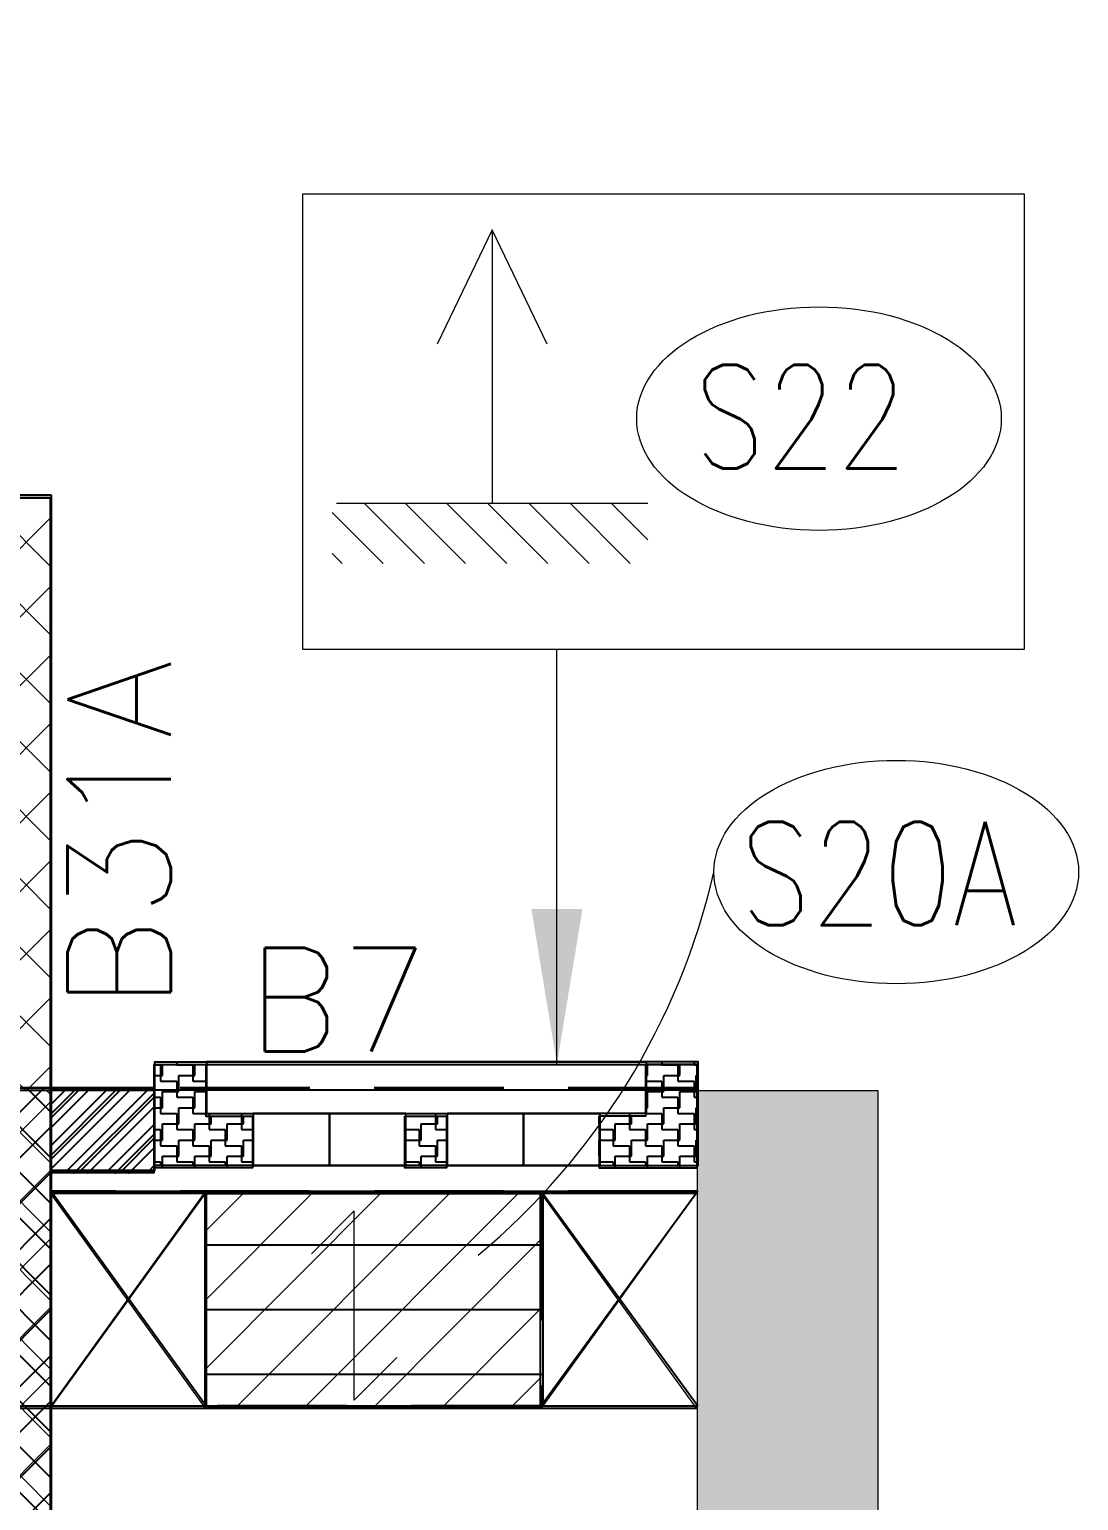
# Model space of a CAD drawing. Header units: millimetres. Extents: x 1181448 to 1317632, y -5734806 to -5633961.
# Drawn here: x 1314809 to 1316837, y -5700498 to -5697655 of the extents above; entities that cross this region are included whole.
import ezdxf

# ---------------------------------------------------------------- set-up
doc = ezdxf.new("R2010")
doc.units = ezdxf.units.MM
doc.header["$LTSCALE"] = 1000
doc.header["$MEASUREMENT"] = 0
for name, pattern in [('3BHK-A$0$AUDIT_D_120904163729-0', [0]), ('AUDIT_D_120904163729-0', [0]), ('HIDDEN', [0.375, 0.25, -0.125]), ('T8(T9 IS SIMILAR) - TYPICAL FLOOR ELEVATION$0$AUDIT_D_120904163729-0', [0]), ('T8(T9 IS SIMILAR) - TYPICAL FLOOR ELEVATION$0$HIDDEN', [0.375, 0.25, -0.125]), ('T8(T9 IS SIMILAR)$0$$0$HIDDEN', [0.375, 0.25, -0.125])]:
    doc.linetypes.add(name, pattern=pattern)
for name, color, linetype in [('100 MM THK. NON-STRUCTURAL WALL', 134, 'Continuous'), ('3BHK-A$0$A-HATCH -160', 251, '3BHK-A$0$AUDIT_D_120904163729-0'), ('3BHK-A$0$CUT-OUT', 49, 'Continuous'), ('3BHK-A$0$ELE 1', 1, 'Continuous'), ('A_dim', 1, 'Continuous'), ('S-BEAM', 20, 'Continuous'), ('SCPL-BEAMS NO.', 7, 'Continuous'), ('T8(T9 IS SIMILAR) - TYPICAL FLOOR ELEVATION$0$A-WALL HATCH', 252, 'T8(T9 IS SIMILAR) - TYPICAL FLOOR ELEVATION$0$AUDIT_D_120904163729-0'), ('T8(T9 IS SIMILAR) - TYPICAL FLOOR ELEVATION$0$A-WALL-FEATURES', 6, 'T8(T9 IS SIMILAR) - TYPICAL FLOOR ELEVATION$0$AUDIT_D_120904163729-0'), ('T8(T9 IS SIMILAR)$0$S-BEAM', 20, 'T8(T9 IS SIMILAR)$0$$0$HIDDEN'), ('TYPICAL FLOOR ARCH', 251, 'AUDIT_D_120904163729-0')]:
    doc.layers.add(name, color=color, linetype=linetype)
for name, color, linetype, lineweight in [('160 THK. STRUCT WALL', 7, 'Continuous', 15), ('200 THK. NON-STRUCT WALL -1', 6, 'Continuous', 15), ('3BHK-A$0$A-WALL- 160', 6, 'Continuous', 30), ('S-CUTOUT', 8, 'Continuous', 15), ('S-HATCH', 8, 'Continuous', 9), ('SCPL_SLAB MARK', 72, 'Continuous', 20), ('T8(T9 IS SIMILAR) - TYPICAL FLOOR ELEVATION$0$ELE-1', 4, 'Continuous', 30)]:
    doc.layers.add(name, color=color, linetype=linetype, lineweight=lineweight)
doc.layers.add('160MM THK.NON-STRUCTURAL WALLS', color=7, linetype='Continuous', true_color=0xea7b62)
doc.layers.add('WALL - 0.20 thk STRUCTURAL', color=7, linetype='Continuous', true_color=0xa60727)
doc.styles.add('SCPL', font='romans.shx')
doc.dimstyles.new('SCPL', dxfattribs={"dimscale": 0, "dimtxt": 300, "dimasz": 300, "dimexe": 100, "dimexo": 200, "dimgap": 150, "dimtad": 0, "dimdec": 0, "dimzin": 1, "dimdsep": 46, "dimtxsty": 'SCPL', "dimcen": 150, "dimclrd": 1, "dimclre": 2, "dimclrt": 5, "dimadec": 3, "dimazin": 0, "dimtfac": 1, "dimtdec": 0, "dimtofl": 0, "dimtmove": 2, "dimatfit": 3, "dimfxl": 0, "dimtolj": 1, "dimtzin": 0, "dimlwd": 15, "dimlwe": 13, "dimarcsym": 0})

# ---------------------------------------------------------------- blocks, each defined once
blk = doc.blocks.new('T8(T9 IS SIMILAR) - TYPICAL FLOOR ELEVATION$0$JG')
at = {"layer": 'T8(T9 IS SIMILAR) - TYPICAL FLOOR ELEVATION$0$A-WALL HATCH', "linetype": 'ByBlock'}
h = blk.add_hatch(dxfattribs=at)
h.set_pattern_fill('ZIGZAG', color=256, scale=250)
h.set_pattern_definition([(0, (0, 0), (31.25, 31.25), [31.25, -31.25]), (90, (31.25, 0), (-31.25, 31.25), [31.25, -31.25])])
h.paths.add_polyline_path([(1133312.256854269, -5722820.520059796), (1133392.470780536, -5722820.520059796), (1133392.470780536, -5722720.520030526), (1133312.256854269, -5722720.520030526)])
edge = h.paths.add_edge_path()
edge.add_line((1133877.164622129, -5722870.529525943), (1133877.164622129, -5722920.529525943))
edge.add_line((1133877.164622129, -5722920.529525943), (1133777.164622129, -5722920.529525943))
edge.add_line((1133777.164622129, -5722920.529525943), (1133777.164622129, -5722870.529525943))
edge.add_line((1133777.164622129, -5722870.529525943), (1133777.164622129, -5722820.529525943))
edge.add_line((1133777.164622129, -5722820.529525943), (1133687.364173081, -5722820.520059796))
edge.add_line((1133687.364173081, -5722820.520059796), (1133687.364182007, -5722720.520053368))
edge.add_line((1133687.364182007, -5722720.520053368), (1133877.164622127, -5722720.553921828))
edge.add_line((1133877.164622127, -5722720.553921828), (1133877.164611416, -5722870.529525943))
edge.add_line((1132827.363817403, -5722870.520059796), (1132827.363817403, -5722920.520059796))
edge.add_line((1132827.363817403, -5722920.520059796), (1132927.363817403, -5722920.520059796))
edge.add_line((1132927.363817403, -5722920.520059796), (1132927.363817403, -5722870.520059796))
edge.add_line((1132927.363817403, -5722870.520059796), (1132927.363817403, -5722820.520059796))
edge.add_line((1132927.363817403, -5722820.520059796), (1133017.363817403, -5722820.520059796))
edge.add_line((1133017.363817403, -5722820.520059796), (1133017.363808478, -5722720.520053368))
edge.add_line((1133017.363808478, -5722720.520053368), (1132827.363817405, -5722720.544455681))
edge.add_line((1132827.363817405, -5722720.544455681), (1132827.363828116, -5722870.520059796))
at = {"layer": 'T8(T9 IS SIMILAR) - TYPICAL FLOOR ELEVATION$0$A-WALL-FEATURES', "color": 3, "elevation": -1.270167410725539}
for points in [[(1132827.363817403, -5722870.520059796), (1132827.363817403, -5722870.520059796), (1132827.363817403, -5722920.520059796), (1132927.363817403, -5722920.520059796), (1132927.363817403, -5722870.520059796), (1132927.363817403, -5722820.520059796), (1133017.363817403, -5722820.520059796), (1133017.363808478, -5722720.520053368), (1132827.363817405, -5722720.544455681), (1132827.363828116, -5722870.520059796)], [(1133877.164622129, -5722870.529525943), (1133877.164622129, -5722870.529525943), (1133877.164622129, -5722920.529525943), (1133777.164622129, -5722920.529525943), (1133777.164622129, -5722870.529525943), (1133777.164622129, -5722820.529525943), (1133687.364173081, -5722820.520059796), (1133687.364182007, -5722720.520053368), (1133877.164622127, -5722720.553921828), (1133877.164611416, -5722870.529525943)]]:
    blk.add_lwpolyline(points, dxfattribs=at)
blk.add_lwpolyline([(1133312.256854269, -5722820.520059796), (1133392.470780536, -5722820.520059796), (1133392.470780536, -5722720.520030526), (1133312.256854269, -5722720.520030526)], close=True, dxfattribs=at)
at = {"layer": 'T8(T9 IS SIMILAR) - TYPICAL FLOOR ELEVATION$0$ELE-1', "color": 5}
for p, q in [((1133017.363808478, -5722720.520053368, -1.270167410725539), (1133312.256854269, -5722720.520053368, -1.270167410725539)), ((1133164.810335836, -5722820.520059796, -1.270167410725539), (1133164.810335836, -5722720.520053368, -1.270167410725539)), ((1133687.364182007, -5722720.520053368, -1.270167410725539), (1133392.470780536, -5722720.520053368, -1.270167410725539)), ((1133539.917476809, -5722820.520059796, -1.270167410725539), (1133539.917476809, -5722720.520053368, -1.270167410725539)), ((1133312.256854269, -5722820.520059796, -1.270167410725539), (1133017.363817403, -5722820.520059796, -1.270167410725539)), ((1133392.470780536, -5722820.520059796, -1.270167410725539), (1133687.364173081, -5722820.520059796, -1.270167410725539)), ((1132927.363790743, -5722920.520059796, -1.270167410725539), (1133777.164622129, -5722920.529525943, -1.270167410725539))]:
    blk.add_line(p, q, dxfattribs=at)
at = {"layer": 'T8(T9 IS SIMILAR) - TYPICAL FLOOR ELEVATION$0$ELE-1', "color": 5, "linetype": 'T8(T9 IS SIMILAR) - TYPICAL FLOOR ELEVATION$0$HIDDEN'}
blk.add_line((1133877.164622129, -5722870.529525943, -1.270167410725539), (1132827.363790743, -5722870.520059796, -1.270167410725539), dxfattribs=at)
blk = doc.blocks.new('GGS')
at = {"layer": '3BHK-A$0$A-HATCH -160', "linetype": 'ByBlock'}
h = blk.add_hatch(dxfattribs=at)
h.set_pattern_fill('ANSI37', color=8, scale=500)
h.set_pattern_definition([(45.00000000000001, (-0.652265147306025, 1286.837772074156), (-44.19417382415921, 44.19417382415922), []), (135, (-0.652265147306025, 1286.837772074156), (-44.19417382415922, -44.19417382415921), [])])
h.paths.add_polyline_path([(-206547920.2437709, -159298581.714834), (-206548120.1413023, -159298581.7020094), (-206548120.1807599, -159299981.5291468), (-206547920.31224, -159299981.5391319)])
h = blk.add_hatch(dxfattribs=at)
h.set_pattern_fill('ANSI32', color=8, scale=150)
h.set_pattern_definition([(45.00000000000001, (-0.652265147306025, 1285.594474900514), (-39.77475644174329, 39.7747564417433), []), (45.00000000000001, (25.8642391031608, 1285.594474900514), (-39.77475644174329, 39.7747564417433), [])])
h.paths.add_polyline_path([(-206547720.2014639, -159298742.9581317), (-206547920.2437709, -159298742.9581317), (-206547920.2437709, -159298582.9581325), (-206547720.2014639, -159298582.9581325)])
at = {"layer": '3BHK-A$0$CUT-OUT'}
h = blk.add_hatch(dxfattribs=at)
h.set_pattern_fill('ANSI31', color=8, scale=1000, angle=135)
h.set_pattern_definition([(180, (23756.70940238424, 9871.170433702879), (-2.131628207280301e-14, -125), [])])
edge = h.paths.add_edge_path()
edge.add_line((-206546970.5307487, -159299196.7197857), (-206546968.2546746, -159298781.7132285))
edge.add_line((-206546968.2546747, -159298781.7132286), (-206547618.9628569, -159298781.7185056))
edge.add_line((-206547618.9628569, -159298781.7185056), (-206547621.2389181, -159299196.7250628))
edge.add_line((-206547621.2389181, -159299196.7250628), (-206546973.5307487, -159299196.7197857))
at = {"layer": '3BHK-A$0$A-WALL- 160', "color": 8, "linetype": 'ByBlock'}
for p, q in [((-206548120.1807599, -159298581.7127698, 0.5138890929442232), (-206547920.168948, -159298581.7148345, 0.5138890929442232)), ((-206547920.3122395, -159299981.5291468, 0.568926159203297), (-206547920.2398947, -159298581.7148347, -0.1253998705272092))]:
    blk.add_line(p, q, dxfattribs=at)
at = {"layer": '3BHK-A$0$A-WALL- 160', "color": 8, "linetype": 'ByBlock', "elevation": -0.1253998705272092}
blk.add_lwpolyline([(-206547920.2437709, -159298581.7148353), (-206547720.2014639, -159298581.7127702), (-206547720.2014639, -159298741.713802), (-206547920.2437709, -159298741.7158671), (-206547920.2437709, -159298741.5532652)], dxfattribs=at)
at = {"layer": '3BHK-A$0$CUT-OUT', "color": 8}
for p, q in [((-206547920.2502311, -159298781.7158175, -0.02619679256167728), (-206547620.6122084, -159299196.7249081, 0.6712581329904879)), ((-206547620.6068757, -159298781.7158671, 0.02775390190748572), (-206547919.8767088, -159299196.7806254)), ((-206546669.9673005, -159298781.7158671), (-206546972.8989671, -159299196.719631, 0.4895635743113104)), ((-206546972.8989003, -159298781.7158671, 0.3588176708921629), (-206546670.2520685, -159299196.7171652, 0.7169338403818851))]:
    blk.add_line(p, q, dxfattribs=at)
at = {"layer": '3BHK-A$0$CUT-OUT', "color": 8, "linetype": 'ByBlock'}
blk.add_line((-206547920.2502311, -159298781.7158671, -0.1254005184673717), (-206546669.9673005, -159298781.7158671), dxfattribs=at)
at = {"layer": '3BHK-A$0$ELE 1', "color": 8, "linetype": 'ByBlock'}
for p, q in [((-206547620.2363683, -159299196.724908, 0.8100609965787186), (-206547620.2363683, -159298781.7158671, 0.8100609965787186)), ((-206546969.8989671, -159298781.7158671, 0.4895635743113104), (-206546969.8989671, -159299196.719631, 0.4895635743113104)), ((-206547920.2716796, -159299196.7273495, 0.656856057660875), (-206546669.9673005, -159299196.7174632, 7.831378301403902e-08))]:
    blk.add_line(p, q, dxfattribs=at)
at = {"layer": 'T8(T9 IS SIMILAR) - TYPICAL FLOOR ELEVATION$0$A-WALL-FEATURES', "color": 8, "linetype": 'ByBlock'}
blk.add_lwpolyline([(-206548119.8767088, -159299196.7806254), (-206547919.8767088, -159299196.7806254), (-206547919.8767088, -159297437.0358031), (-206548119.8767088, -159297437.0358031)], close=True, dxfattribs=at)
at = {"layer": 'T8(T9 IS SIMILAR)$0$S-BEAM', "color": 8}
for p, q in [((-206547920.9486226, -159297435.9101823, 0.07143552091450678), (-206548120.4396444, -159297435.9101823, 0.07143552091455063)), ((-206547920.4378665, -159299196.7392372, -0.1658096150768856), (-206547920.4340731, -159297437.0461071, 0.1405530803731097)), ((-206546670.741807, -159298581.7017041, -0.4731412050120287), (-206547920.4702582, -159298581.705317, -0.5541726260078017)), ((-206546670.7412288, -159298781.7017041, -0.4731412050120287), (-206547922.5610148, -159298781.705323, -0.5543082265322754)), ((-206551420.6439945, -159299196.7374177, -0.4731412050120287), (-206546670.7429771, -159299196.7289389, -0.4731412050120287))]:
    blk.add_line(p, q, dxfattribs=at)
at = {"layer": 'T8(T9 IS SIMILAR)$0$S-BEAM', "color": 8, "elevation": -0.5347804509405862}
blk.add_lwpolyline([(-206547621.388748, -159298781.7044524), (-206546973.6806059, -159298781.7044524), (-206546973.6806059, -159299196.7294796), (-206547621.388748, -159299196.7294796)], close=True, dxfattribs=at)
at = {"layer": 'T8(T9 IS SIMILAR) - TYPICAL FLOOR ELEVATION$0$A-WALL-FEATURES', "color": 8, "linetype": 'ByBlock', "xscale": -1, "rotation": 180}
blk.add_blockref('T8(T9 IS SIMILAR) - TYPICAL FLOOR ELEVATION$0$JG', (-207680547.0804164, -165021452.2911921, 1.304777538436481), dxfattribs=at)
blk = doc.blocks.new('A$C5F94338C')
at = {"layer": 'WALL - 0.20 thk STRUCTURAL'}
h = blk.add_hatch(color=256, dxfattribs=at)
h.dxf.hatch_style = 1
h.paths.add_polyline_path([(42880.10316241859, 17709.71877257898), (42530.05504758237, 17709.71936636046), (42530.04814494727, 8210.000036526471), (42880.09625978349, 8209.99944286421)])
at = {"layer": '160 THK. STRUCT WALL'}
blk.add_lwpolyline([(42880.10316241859, 17709.71877257898), (42530.05504758237, 17709.71936636046), (42530.04814494727, 8210.000036526471), (42880.09625978349, 8209.99944286421)], close=True, dxfattribs=at)
blk = doc.blocks.new('A$C42226032')
at = {"layer": 'SCPL_SLAB MARK'}
h = blk.add_hatch(dxfattribs=at)
h.set_pattern_fill('ANSI31', color=256, scale=0.2, angle=90)
h.set_pattern_definition([(135, (-48.78957498450661, -510.3908649645549), (-0.0176776695296637, -0.0176776695296637), [])])
h.paths.add_polyline_path([(-0.1371932203806165, -0.2348310001494669), (-0.1371932203806165, -0.2863041816063232), (0.1336667771734425, -0.2863041816063232), (0.1336667771734425, -0.2348310001494669)])
for p, q in [((0, 0), (0, -0.2348310001494669)), ((0, -1.99e-13), (-0.047252589632194, -0.0980868399981034)), ((0.047252589632194, -0.0980868399981034), (0, -1.99e-13)), ((0.1336667771734425, -0.2348310001494669), (-0.1336667771734425, -0.2348310001494669))]:
    blk.add_line(p, q, dxfattribs=at)
blk = doc.blocks.new('A$C73fda794')
at = {"layer": '100 MM THK. NON-STRUCTURAL WALL', "linetype": 'ByBlock'}
h = blk.add_hatch(dxfattribs=at)
h.set_pattern_fill('ZIGZAG', color=256, scale=250)
h.set_pattern_definition([(0, (-1203933.583910257, 5765167.225993663), (31.25, 31.25), [31.25, -31.25]), (90, (-1203902.333910257, 5765167.225993663), (-31.25, 31.25), [31.25, -31.25])])
h.paths.add_polyline_path([(22863.62890255451, 11006.92828449607), (22943.84282884002, 11006.92828449607), (22943.84282884002, 10906.92825523019), (22863.62890255451, 10906.92825523019)])
edge = h.paths.add_edge_path()
edge.add_line((23428.53667041659, 11056.93775063753), (23428.53667041659, 11106.93775063753))
edge.add_line((23428.53667041659, 11106.93775063753), (23328.53667041659, 11106.93775063753))
edge.add_line((23328.53667041659, 11106.93775063753), (23328.53667041659, 11056.93775063753))
edge.add_line((23328.53667041659, 11056.93775063753), (23328.53667041659, 11006.93775063753))
edge.add_line((23328.53667041659, 11006.93775063753), (23238.73622137308, 11006.92828449607))
edge.add_line((23238.73622137308, 11006.92828449607), (23238.73623031378, 10906.92827805877))
edge.add_line((23238.73623031378, 10906.92827805877), (23428.53667041659, 10906.96214652061))
edge.add_line((23428.53667041659, 10906.96214652061), (23428.53665971756, 11056.93775063753))
edge.add_line((22378.73586571217, 11056.92828449607), (22378.73586571217, 11106.92828449607))
edge.add_line((22378.73586571217, 11106.92828449607), (22478.73586571217, 11106.92828449607))
edge.add_line((22478.73586571217, 11106.92828449607), (22478.73586571217, 11056.92828449607))
edge.add_line((22478.73586571217, 11056.92828449607), (22478.73586571217, 11006.92828449607))
edge.add_line((22478.73586571217, 11006.92828449607), (22568.73586571217, 11006.92828449607))
edge.add_line((22568.73586571217, 11006.92828449607), (22568.73585677147, 10906.92827805877))
edge.add_line((22568.73585677147, 10906.92827805877), (22378.73586571217, 10906.95268037915))
edge.add_line((22378.73586571217, 10906.95268037915), (22378.7358764112, 11056.92828449607))
at = {"layer": '160MM THK.NON-STRUCTURAL WALLS', "linetype": 'ByBlock'}
h = blk.add_hatch(dxfattribs=at)
h.set_pattern_fill('ANSI32', color=256, scale=150)
h.set_pattern_definition([(45.00000000000001, (-1203934.236175418, 5721641.226945907), (-39.77475644174329, 39.7747564417433), []), (45.00000000000001, (-1203907.71967116, 5721641.226945907), (-39.77475644174329, 39.7747564417433), [])])
h.paths.add_polyline_path([(22378.25100082159, 10895.74128508568), (22178.20869380236, 10895.74128508568), (22178.20869380236, 11055.74128431082), (22378.25100082159, 11055.74128431082)])
at = {"layer": '200 THK. NON-STRUCT WALL -1', "linetype": 'ByBlock'}
h = blk.add_hatch(dxfattribs=at)
h.set_pattern_fill('ANSI37', color=256, scale=750)
h.set_pattern_definition([(45, (-1203933.682972759, 5720355.41923362), (-66.29126073623883, 66.29126073623884), []), (135, (-1203933.682972759, 5720355.41923362), (-66.29126073623884, -66.29126073623883), [])])
h.paths.add_polyline_path([(-17301.31999054551, 11056.98560976982), (-17501.31999051571, 11056.98560976982), (-17501.31363910437, 12201.45037633181), (-17301.31363910437, 12201.45037633181)])
h.paths.add_polyline_path([(-13901.31363910437, 12201.61214452982), (-13700.94336780906, 12201.61214452982), (-13700.94336780906, 10441.94413858652), (-13901.31363910437, 10441.94413858652)])
h.paths.add_polyline_path([(-1141.319410353899, 19949.83931747079), (-1341.319410353899, 19949.83931747079), (-1341.319410353899, 19265.31816750765), (-1141.319410353899, 19265.31816750765)])
h.paths.add_polyline_path([(6018.581527143717, 19949.83931747079), (5818.581527143717, 19949.83931747079), (5818.581527143717, 19263.60493016243), (6018.581527143717, 19263.60493016243)])
h.paths.add_polyline_path([(18578.476693362, 12201.61214452982), (18378.10642209649, 12201.61214452982), (18378.10642209649, 10441.94413858652), (18578.476693362, 10441.94413858652)])
h.paths.add_polyline_path([(21978.58210512996, 11056.98561146855), (22178.58210510015, 11056.98561146855), (22178.476693362, 12201.45037633181), (21978.4766933918, 12201.45037633181)])
h.paths.add_polyline_path([(5918.680589646101, -9013.51327931881), (6118.703312456608, -9013.51327931881), (6118.703312456608, -8328.608431756496), (5918.680589646101, -8328.608431756496)])
h.paths.add_polyline_path([(-1241.51753538847, -9013.51327931881), (-1441.540258198977, -9013.51327931881), (-1441.540258198977, -8328.608431756496), (-1241.51753538847, -8328.608431756496)])
h = blk.add_hatch(dxfattribs=at)
h.set_pattern_fill('ANSI37', color=256, scale=750)
h.set_pattern_definition([(45, (-19851.51455706358, -9013.513251274824), (-66.29126073623883, 66.29126073623884), []), (135, (-19851.51455706358, -9013.513251274824), (-66.29126073623884, -66.29126073623883), [])])
h.paths.add_polyline_path([(22178.20869380236, 11056.98458278179), (21978.31116247177, 11056.99740740657), (21978.27170479298, 9657.17027002573), (22178.14022472501, 9657.160284876823)])
at = {"layer": 'S-HATCH'}
h = blk.add_hatch(dxfattribs=at)
h.set_pattern_fill('ANSI31', color=256, scale=750)
h.set_pattern_definition([(45, (206689697.0589429, 159341505.5749756), (-66.29126073623883, 66.29126073623884), [])])
h.paths.add_polyline_path([(23125.19150957465, 10857.16021612287), (22478.93625953794, 10857.16021612287), (22478.93625953794, 10442.13518884778), (23125.19150957465, 10442.13518884778)])
h.paths.add_polyline_path([(22478.93638643622, 10242.13403522968), (22478.93613263965, 9817.168580502272), (23125.19130307436, 9817.17044878006), (23125.19156712294, 10242.13518881798)])
at = {"layer": '100 MM THK. NON-STRUCTURAL WALL', "elevation": 0.02970642364907114}
for points in [[(22378.73586571217, 11056.92828449607), (22378.73586571217, 11056.92828449607), (22378.73586571217, 11106.92828449607), (22478.73586571217, 11106.92828449607), (22478.73586571217, 11056.92828449607), (22478.73586571217, 11006.92828449607), (22568.73586571217, 11006.92828449607), (22568.73585677147, 10906.92827805877), (22378.73586571217, 10906.95268037915), (22378.7358764112, 11056.92828449607)], [(23428.53667041659, 11056.93775063753), (23428.53667041659, 11056.93775063753), (23428.53667041659, 11106.93775063753), (23328.53667041659, 11106.93775063753), (23328.53667041659, 11056.93775063753), (23328.53667041659, 11006.93775063753), (23238.73622137308, 11006.92828449607), (23238.73623031378, 10906.92827805877), (23428.53667041659, 10906.96214652061), (23428.53665971756, 11056.93775063753)]]:
    blk.add_lwpolyline(points, dxfattribs=at)
blk.add_lwpolyline([(22863.62890255451, 11006.92828449607), (22943.84282884002, 11006.92828449607), (22943.84282884002, 10906.92825523019), (22863.62890255451, 10906.92825523019)], close=True, dxfattribs=at)
at = {"layer": '160MM THK.NON-STRUCTURAL WALLS', "linetype": 'ByBlock'}
blk.add_line((21978.27170479298, 11056.98664695024, 0.5089853888823523), (22178.28351673484, 11056.98458227515, 0.5089853888823523), dxfattribs=at)
at = {"layer": '160MM THK.NON-STRUCTURAL WALLS', "linetype": 'ByBlock', "elevation": -0.1303035745890802}
blk.add_lwpolyline([(22178.20869380236, 11056.98458150029), (22378.25100082159, 11056.98664656281), (22378.25100082159, 10896.98561480641), (22178.20869380236, 10896.98354971409), (22178.20869380236, 10897.14615160227)], dxfattribs=at)
at = {"layer": '200 THK. NON-STRUCT WALL -1', "linetype": 'ByBlock'}
blk.add_line((22178.14022523165, 9657.17027002573, 0.5640224551414261), (22178.21257001162, 11056.98458215594, -0.1303035745890802), dxfattribs=at)
at = {"layer": '200 THK. NON-STRUCT WALL -1', "linetype": 'ByBlock', "elevation": -0.004903704061870934}
blk.add_lwpolyline([(21978.58210512996, 11056.98561146855), (22178.58210510015, 11056.98561146855), (22178.57575589418, 12201.66361370683), (21978.57575589418, 12201.66361370683)], close=True, dxfattribs=at)
at = {"layer": 'S-BEAM'}
for p, q in [((22178.09635180235, 12201.66361367702, -2.266952580687911), (21978.60533002019, 12201.66361367702, -2.266952580687867)), ((22178.44491797686, 10442.12543126941, -0.02940147467260044), (22178.44871145487, 12201.81856140494, 0.2769612207773948)), ((23428.14097747207, 11057.16296443343, -0.3367330646077437), (22178.41252633929, 11057.15935146809, -0.4177644856035165)), ((23428.14155566692, 10857.16296443343, -0.3367330646077437), (22176.32176971436, 10857.15934544802, -0.4179000861279901)), ((18678.23879006505, 10442.1272507906, -0.3367330646077437), (23428.13980740309, 10442.13572961092, -0.3367330646077437))]:
    blk.add_line(p, q, dxfattribs=at)
at = {"layer": 'S-BEAM', "elevation": 0.02970642364907114}
blk.add_lwpolyline([(22378.7358764112, 11056.92828449607), (22378.7358764112, 11106.92828449607), (23428.5366704464, 11106.92828449607), (23428.53683802485, 11057.16296550632)], dxfattribs=at)
at = {"layer": 'S-BEAM', "elevation": -0.398372310536301}
blk.add_lwpolyline([(22477.49403652549, 10857.16021612287), (23125.20217865705, 10857.16021612287), (23125.20217865705, 10442.13518884778), (22477.49403652549, 10442.13518884778)], close=True, dxfattribs=at)
at = {"layer": 'S-CUTOUT', "color": 8, "linetype": 'HIDDEN', "ltscale": 500}
for p, q in [((22477.49403652549, 10857.16296443343, -0.398372310536301), (22178.16484642029, 10442.13349834085, -0.3367330646077437)), ((22178.44581270218, 10857.1593515873, 0.04285595950690792), (22477.49403652549, 10442.13572961092, -0.398372310536301)), ((23126.96928885579, 10857.16296443343, -0.398372310536301), (23426.29847896099, 10442.13349834085, -0.3367330646077437)), ((23426.0175126791, 10857.1593515873, 0.04285595950690792), (23126.96928885579, 10442.13572961092, -0.398372310536301))]:
    blk.add_line(p, q, dxfattribs=at)
at = {"layer": 'SCPL_SLAB MARK', "color": 8, "elevation": 0.04561651624562936}
blk.add_lwpolyline([(22666.53979855776, 12789.35122817755), (24060.22078374028, 12789.35122817755), (24060.22078374028, 11908.71061617136), (22666.53979855776, 11908.71061617136)], close=True, dxfattribs=at)
at = {"layer": 'SCPL_SLAB MARK', "linetype": 'Continuous', "elevation": -0.02922962836504416}
blk.add_lwpolyline([(22847.97142624855, 10540.12562045455), (22765.35306993127, 10457.50726413727), (22765.35306993127, 10823.51067659259), (22682.73471361399, 10740.89232027531)], dxfattribs=at)
at = {"layer": 'SCPL_SLAB MARK'}
blk.add_arc((22132.01747274399, 11785.8666035533, 0.1364081404042852), 1363.921235377537, 309.7932782378967, 346.980594095537, dxfattribs=at)
for centre in [(23663.96496096253, 12355.16714328527, -2.338389493868543), (23813.29354560375, 11478.60096931458, 0.1364081404042852)]:
    blk.add_ellipse(centre, major_axis=(-352.4160477519035, 0), ratio=0.612891589853093, start_param=-1.570796326794897, end_param=4.71238898038469, dxfattribs=at)
at = {"layer": '160 THK. STRUCT WALL'}
blk.add_blockref('A$C5F94338C', (-19101.56298071146, -6654.230818927288, -0.004903704061870934), dxfattribs=at)
at = {"layer": 'SCPL_SLAB MARK', "xscale": 2251.770066891658, "yscale": 2251.770066891658, "zscale": 2251.770066891658, "rotation": 359.9987816768055}
blk.add_blockref('A$C42226032', (23032.17830902338, 12720.05001586676, -2.338389493868543), dxfattribs=at)
at = {"layer": 'TYPICAL FLOOR ARCH'}
blk.add_blockref('GGS', (206570100.0086882, 159309643.3941759, -0.004903704061870934), dxfattribs=at)
at = {"layer": 'SCPL-BEAMS NO.', "style": 'SCPL'}
blk.add_text('B31A', height=200, rotation=90, dxfattribs=at).set_placement((22411.34629642963, 11212.39758995175, 0.6647014989131271))
blk.add_text('B7', height=200, dxfattribs=at).set_placement((22558.2033727169, 11131.92855829, 1.367066727446016))
at = {"layer": 'SCPL_SLAB MARK', "style": 'SCPL', "width": 0.8}
for s, p in [('S22', (23423.03322610259, 12258.89422613382, -2.338388292573095)), ('S20A', (23511.69723334908, 11375.76267424226, 0.1364093416997335))]:
    blk.add_text(s, height=200, dxfattribs=at).set_placement(p)
at = {"layer": 'S-BEAM'}
blk.add_leader([(23157.39362430573, 11106.9337451756, 0.02970642364907114), (23157.39362430573, 11908.71061617136, 0.02970642364907114)], dimstyle='SCPL', override={"dimscale": 1}, dxfattribs=at)

msp = doc.modelspace()

# ---------------------------------------------------------------- block references
at = {"layer": 'A_dim', "linetype": 'ByBlock'}
msp.add_blockref('A$C73fda794', (1292671.198842288, -5710761.978253825), dxfattribs=at)

doc.saveas('drawing.dxf')
